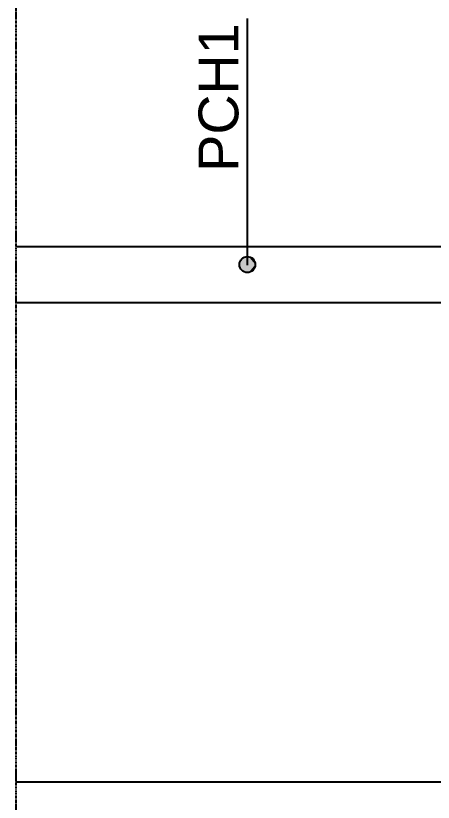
# Model space of a CAD drawing. Extents: x -1789 to 4156, y -3064 to 1391.
# Drawn here: x 2462.2 to 2567.1, y 468.7 to 666.3 of the extents above; entities that cross this region are included whole.
import ezdxf

# ---------------------------------------------------------------- set-up
doc = ezdxf.new("R2010")
doc.units = 0
doc.linetypes.add('ESTILO_TQS_0003', pattern=[0.92, 0.3, -0.15, 0.02, -0.15, 0.3])
for name, color, linetype in [('1', 1, 'CONTINUOUS'), ('2', 2, 'CONTINUOUS'), ('3', 3, 'CONTINUOUS')]:
    doc.layers.add(name, color=color, linetype=linetype)
doc.styles.add('TQS_ARIAL', font='arial.ttf')

msp = doc.modelspace()

# ---------------------------------------------------------------- linework, layer by layer
at = {"layer": '1', "linetype": 'Continuous'}
msp.add_line((2520.37425, 603.63335), (2520.37425, 665.6142), dxfattribs=at)
msp.add_circle((2520.35705, 603.80345), 2, dxfattribs=at)
for points in [[(2522.35705, 603.80345), (2519.35705, 605.5355), (2518.4777, 604.4875)], [(2522.35705, 603.80345), (2520.70435, 605.7731), (2519.35705, 605.5355)], [(2522.35705, 603.80345), (2521.88915, 605.08905), (2520.70435, 605.7731)], [(2522.35705, 603.80345), (2518.4777, 604.4875), (2518.4777, 603.1194)], [(2522.35705, 603.80345), (2518.4777, 603.1194), (2519.35705, 602.0714)], [(2522.35705, 603.80345), (2519.35705, 602.0714), (2520.70435, 601.83385)], [(2522.35705, 603.80345), (2520.70435, 601.83385), (2521.88915, 602.5179)], [(2522.35705, 603.80345), (2521.88915, 602.5179), (2522.35705, 603.80345)]]:
    msp.add_solid(points, dxfattribs=at)
at = {"layer": '2', "linetype": 'Continuous'}
for p, q in [((2574.4368, 608.2804), (2462.16665, 608.2804)), ((2462.16665, 594.2804), (2574.4368, 594.2804))]:
    msp.add_line(p, q, dxfattribs=at)
at = {"layer": '2', "linetype": 'ESTILO_TQS_0003'}
msp.add_lwpolyline([(2462.16665, -2158.40875), (3089.1606, -2158.40875), (3089.1606, 1006.1651), (2462.16665, 1011.24555), (2462.16665, -2158.40875)], dxfattribs=at)
at = {"layer": '3', "linetype": 'Continuous'}
msp.add_line((2574.4368, 473.7803), (2462.16665, 473.7803), dxfattribs=at)

# ---------------------------------------------------------------- texts
at = {"layer": '2', "linetype": 'Continuous', "style": 'TQS_ARIAL'}
msp.add_text('PCH1', height=10, rotation=90, dxfattribs=at).set_placement((2518.0957, 627.12065))

doc.saveas('drawing.dxf')
